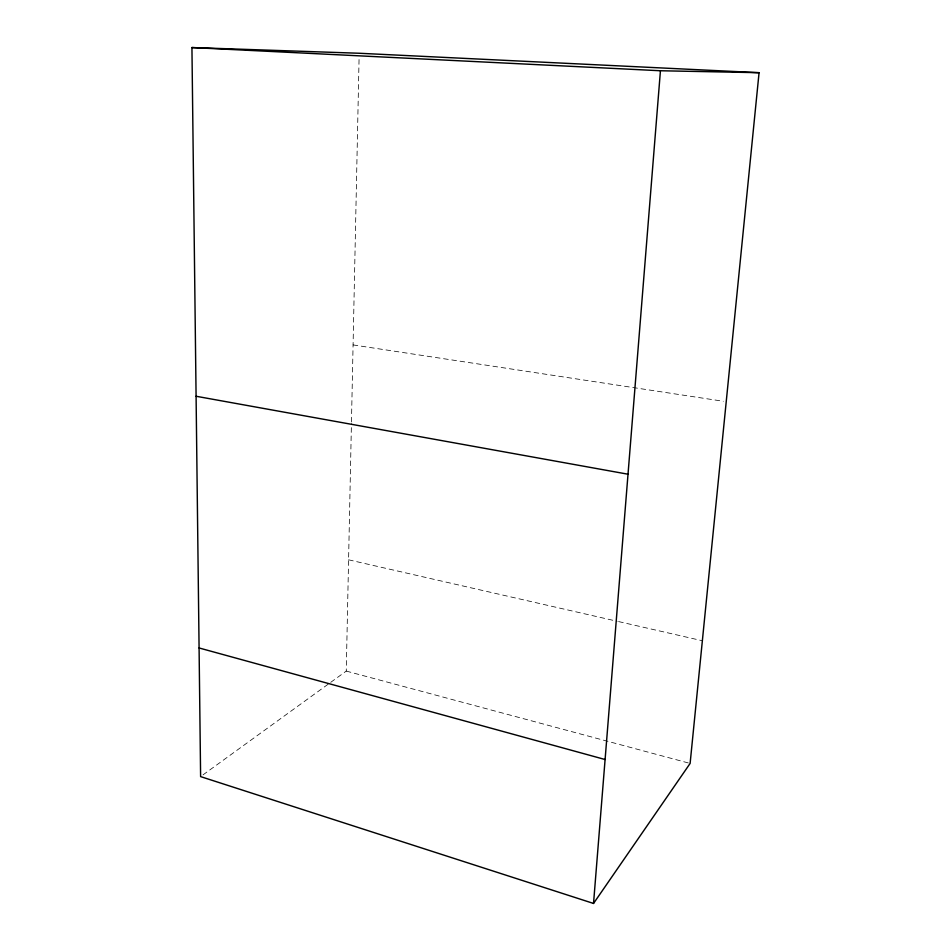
<?xml version="1.0" encoding="UTF-8"?>
<svg xmlns="http://www.w3.org/2000/svg" width="951" height="951" viewBox="0 0 951 951"><rect width="100%" height="100%" fill="white"/><g stroke="black" fill="none" stroke-linecap="round" stroke-linejoin="round"><path stroke-width="0.71" stroke-dasharray="4.75 3.57" d="M330.734 682.331L346.259 671.085L351.43 423.457M351.466 421.982L359.086 57.702M203.003 774.875L329.545 683.187M353.083 344.916L723.295 401.263M348.589 559.806L617.163 621.265M618.614 621.585L702.361 640.748M346.259 671.085L688.679 763.047"/><path stroke-width="1.43" d="M593.531 903.45L660.434 70.754L759.064 72.692L690.117 763.427L593.531 903.45L200.613 776.61L191.936 47.55L359.181 53.256L759.064 72.692M191.936 47.55L660.434 70.754M196.084 396.258L628.017 474.216M199.08 647.964L605.086 759.516"/></g></svg>
